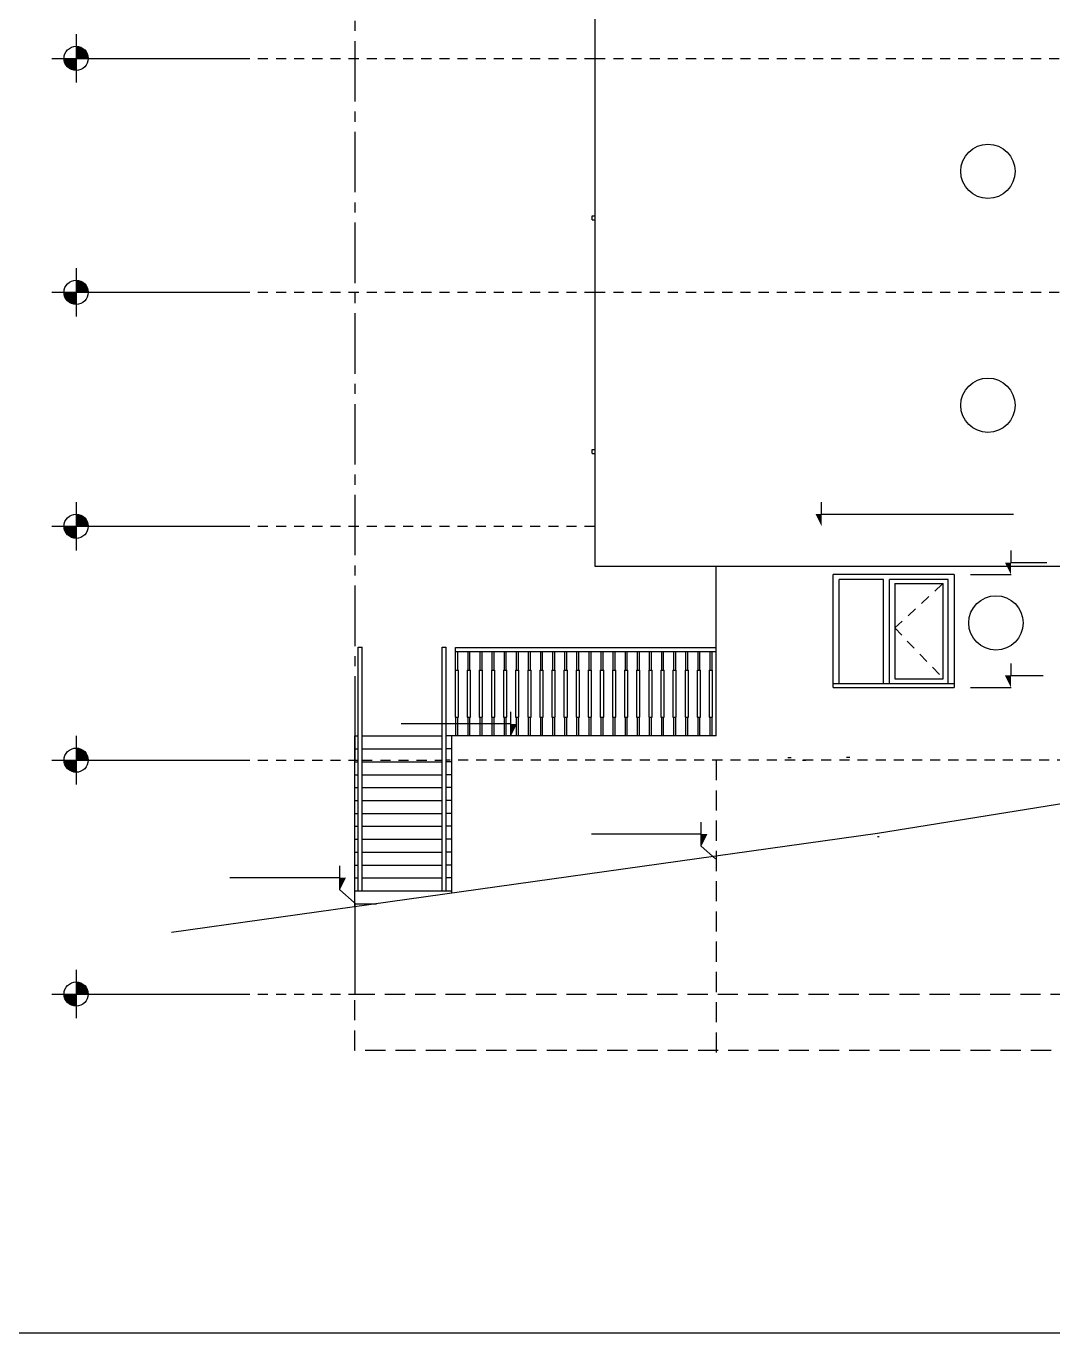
# Model space of a CAD drawing. Header units: metres. Extents: x -220 to 294, y -29 to 18.
# Drawn here: x 130.8 to 143.52, y -12 to 4.2 of the extents above; entities that cross this region are included whole.
import ezdxf

# ---------------------------------------------------------------- set-up
doc = ezdxf.new("R2010")
doc.units = ezdxf.units.M
doc.header["$MEASUREMENT"] = 0
for name, pattern in [('CENTER2', [1.125, 0.75, -0.125, 0.125, -0.125]), ('DASHED2', [0.375, 0.25, -0.125]), ('DASHED4', [0.1875, 0.125, -0.0625])]:
    doc.linetypes.add(name, pattern=pattern)
for name, color, linetype in [('Cember', 7, 'Continuous'), ('Cizgi', 7, 'Continuous'), ('Kesit_Kot', 7, 'Continuous'), ('Rota', 7, 'Continuous'), ('Standart', 7, 'Continuous'), ('Tarama', 7, 'Continuous')]:
    doc.layers.add(name, color=color, linetype=linetype)

msp = doc.modelspace()

# ---------------------------------------------------------------- hatches: boundary and pattern name
at = {"layer": 'Kesit_Kot', "linetype": 'Continuous', "lineweight": -3}
for points in [[(143.003, -2.6), (142.928, -2.45), (143.003, -2.45)], [(143.003, -4), (142.928, -3.85), (143.003, -3.85)], [(136.806, -4.6), (136.881, -4.45), (136.806, -4.45)], [(139.165, -5.967), (139.24, -5.817), (139.165, -5.817)], [(134.685, -6.508), (134.76, -6.358), (134.685, -6.358)]]:
    msp.add_hatch(color=216, dxfattribs=at).paths.add_polyline_path(points)
at = {"layer": 'Standart', "linetype": 'Continuous', "lineweight": -3}
msp.add_hatch(color=216, dxfattribs=at).paths.add_polyline_path([(140.655, -2), (140.58, -1.85), (140.655, -1.85)])
at = {"layer": 'Tarama', "linetype": 'Continuous', "lineweight": -3}
for points in [[(131.567, 3.8), (131.566, 3.817), (131.563, 3.833), (131.559, 3.85), (131.552, 3.865), (131.544, 3.88), (131.534, 3.894), (131.523, 3.906), (131.511, 3.917), (131.497, 3.927), (131.482, 3.935), (131.467, 3.942), (131.45, 3.946), (131.434, 3.949), (131.417, 3.95), (131.417, 3.8)], [(131.267, 3.8), (131.268, 3.783), (131.271, 3.767), (131.275, 3.75), (131.282, 3.735), (131.29, 3.72), (131.3, 3.706), (131.311, 3.694), (131.323, 3.683), (131.337, 3.673), (131.352, 3.665), (131.367, 3.658), (131.384, 3.654), (131.4, 3.651), (131.417, 3.65), (131.417, 3.8)], [(131.567, 0.9), (131.566, 0.917), (131.563, 0.933), (131.559, 0.95), (131.552, 0.965), (131.544, 0.98), (131.534, 0.994), (131.523, 1.006), (131.511, 1.017), (131.497, 1.027), (131.482, 1.035), (131.467, 1.042), (131.45, 1.046), (131.434, 1.049), (131.417, 1.05), (131.417, 0.9)], [(131.267, 0.9), (131.268, 0.883), (131.271, 0.867), (131.275, 0.85), (131.282, 0.835), (131.29, 0.82), (131.3, 0.806), (131.311, 0.794), (131.323, 0.783), (131.337, 0.773), (131.352, 0.765), (131.367, 0.758), (131.384, 0.754), (131.4, 0.751), (131.417, 0.75), (131.417, 0.9)], [(131.567, -2), (131.566, -1.983), (131.563, -1.967), (131.559, -1.95), (131.552, -1.935), (131.544, -1.92), (131.534, -1.906), (131.523, -1.894), (131.511, -1.883), (131.497, -1.873), (131.482, -1.865), (131.467, -1.858), (131.45, -1.854), (131.434, -1.851), (131.417, -1.85), (131.417, -2)], [(131.267, -2), (131.268, -2.017), (131.271, -2.033), (131.275, -2.05), (131.282, -2.065), (131.29, -2.08), (131.3, -2.094), (131.311, -2.106), (131.323, -2.117), (131.337, -2.127), (131.352, -2.135), (131.367, -2.142), (131.384, -2.146), (131.4, -2.149), (131.417, -2.15), (131.417, -2)], [(131.567, -4.9), (131.566, -4.883), (131.563, -4.867), (131.559, -4.85), (131.552, -4.835), (131.544, -4.82), (131.534, -4.806), (131.523, -4.794), (131.511, -4.783), (131.497, -4.773), (131.482, -4.765), (131.467, -4.758), (131.45, -4.754), (131.434, -4.751), (131.417, -4.75), (131.417, -4.9)], [(131.267, -4.9), (131.268, -4.917), (131.271, -4.933), (131.275, -4.95), (131.282, -4.965), (131.29, -4.98), (131.3, -4.994), (131.311, -5.006), (131.323, -5.017), (131.337, -5.027), (131.352, -5.035), (131.367, -5.042), (131.384, -5.046), (131.4, -5.049), (131.417, -5.05), (131.417, -4.9)], [(131.567, -7.8), (131.566, -7.783), (131.563, -7.767), (131.559, -7.75), (131.552, -7.735), (131.544, -7.72), (131.534, -7.706), (131.523, -7.694), (131.511, -7.683), (131.497, -7.673), (131.482, -7.665), (131.467, -7.658), (131.45, -7.654), (131.434, -7.651), (131.417, -7.65), (131.417, -7.8)], [(131.267, -7.8), (131.268, -7.817), (131.271, -7.833), (131.275, -7.85), (131.282, -7.865), (131.29, -7.88), (131.3, -7.894), (131.311, -7.906), (131.323, -7.917), (131.337, -7.927), (131.352, -7.935), (131.367, -7.942), (131.384, -7.946), (131.4, -7.949), (131.417, -7.95), (131.417, -7.8)]]:
    msp.add_hatch(color=216, dxfattribs=at).paths.add_polyline_path(points)

# ---------------------------------------------------------------- linework, layer by layer
at = {"layer": 'Cember', "color": 237, "linetype": 'Continuous', "lineweight": -3}
for centre in [(142.717, 2.4), (142.717, -0.5), (142.816, -3.198)]:
    msp.add_circle(centre, 0.337, dxfattribs=at)
at = {"layer": 'Cizgi', "color": 108, "linetype": 'Continuous', "lineweight": -3}
for points in [[(137.85, -2.5), (137.85, 12.38)], [(148.799, -2.5), (137.85, -2.5)]]:
    msp.add_lwpolyline(points, dxfattribs=at)
at = {"layer": 'Cizgi', "color": 73, "linetype": 'DASHED4', "lineweight": -3}
for points in [[(131.869, 3.8), (137.85, 3.8)], [(137.85, 3.8), (154.999, 3.8)], [(131.869, 0.9), (137.85, 0.9)], [(137.85, 0.9), (154.999, 0.9)], [(131.869, -2), (137.85, -2)], [(131.869, -4.9), (134.869, -4.9)], [(134.869, -4.9), (134.912, -4.9)], [(134.962, -4.9), (135.954, -4.9)], [(157.426, -4.9), (136.004, -4.9)], [(131.869, -7.8), (134.869, -7.8)]]:
    msp.add_lwpolyline(points, dxfattribs=at)
at = {"layer": 'Cizgi', "color": 98, "linetype": 'Continuous', "lineweight": -3}
for points in [[(137.812, 1.8), (137.812, 1.85)], [(137.812, 1.85), (137.85, 1.85)], [(137.812, 1.8), (137.85, 1.8)], [(137.812, -1.1), (137.812, -1.05)], [(137.812, -1.05), (137.85, -1.05)], [(137.812, -1.1), (137.85, -1.1)]]:
    msp.add_lwpolyline(points, dxfattribs=at)
at = {"layer": 'Cizgi', "color": 7, "linetype": 'Continuous', "lineweight": -3}
for points in [[(139.35, -4.6), (139.35, -2.5)], [(134.912, -3.5), (134.962, -3.5)], [(134.912, -6.52), (134.912, -3.5)], [(134.962, -6.52), (134.962, -3.5)], [(135.954, -3.5), (136.004, -3.5)], [(135.954, -6.52), (135.954, -3.5)], [(136.004, -6.52), (136.004, -3.5)], [(136.12, -3.502), (139.35, -3.502)], [(136.12, -3.785), (136.12, -3.502)], [(136.12, -3.552), (139.35, -3.552)], [(136.148, -3.785), (136.148, -3.552)], [(136.27, -3.552), (136.27, -3.785)], [(136.298, -3.785), (136.298, -3.552)], [(136.42, -3.552), (136.42, -3.785)], [(136.448, -3.785), (136.448, -3.552)], [(136.57, -3.552), (136.57, -3.785)], [(136.598, -3.785), (136.598, -3.552)], [(136.72, -3.552), (136.72, -3.785)], [(136.748, -3.785), (136.748, -3.552)], [(136.87, -3.552), (136.87, -3.785)], [(136.898, -3.785), (136.898, -3.552)], [(137.02, -3.552), (137.02, -3.785)], [(137.048, -3.785), (137.048, -3.552)], [(137.17, -3.552), (137.17, -3.785)], [(137.198, -3.785), (137.198, -3.552)], [(137.32, -3.552), (137.32, -3.785)], [(137.348, -3.785), (137.348, -3.552)], [(137.47, -3.552), (137.47, -3.785)], [(137.498, -3.785), (137.498, -3.552)], [(137.62, -3.552), (137.62, -3.785)], [(137.648, -3.785), (137.648, -3.552)], [(137.77, -3.552), (137.77, -3.785)], [(137.798, -3.785), (137.798, -3.552)], [(137.92, -3.552), (137.92, -3.785)], [(137.948, -3.785), (137.948, -3.552)], [(138.07, -3.552), (138.07, -3.785)], [(138.098, -3.785), (138.098, -3.552)], [(138.22, -3.552), (138.22, -3.785)], [(138.248, -3.785), (138.248, -3.552)], [(138.37, -3.552), (138.37, -3.785)], [(138.398, -3.785), (138.398, -3.552)], [(138.52, -3.552), (138.52, -3.785)], [(138.548, -3.785), (138.548, -3.552)], [(138.67, -3.552), (138.67, -3.785)], [(138.698, -3.785), (138.698, -3.552)], [(138.82, -3.552), (138.82, -3.785)], [(138.848, -3.785), (138.848, -3.552)], [(138.97, -3.552), (138.97, -3.785)], [(138.998, -3.785), (138.998, -3.552)], [(139.12, -3.552), (139.12, -3.785)], [(139.148, -3.785), (139.148, -3.552)], [(139.27, -3.552), (139.27, -3.785)], [(139.298, -3.785), (139.298, -3.552)], [(136.113, -3.785), (136.113, -4.367)], [(136.113, -3.785), (136.12, -3.785)], [(136.12, -3.785), (136.148, -3.785)], [(136.148, -3.785), (136.155, -3.785)], [(136.155, -4.367), (136.155, -3.785)], [(136.263, -3.785), (136.263, -4.367)], [(136.263, -3.785), (136.27, -3.785)], [(136.27, -3.785), (136.298, -3.785)], [(136.298, -3.785), (136.305, -3.785)], [(136.305, -4.367), (136.305, -3.785)], [(136.413, -3.785), (136.413, -4.367)], [(136.413, -3.785), (136.42, -3.785)], [(136.42, -3.785), (136.448, -3.785)], [(136.448, -3.785), (136.455, -3.785)], [(136.455, -4.367), (136.455, -3.785)], [(136.563, -3.785), (136.563, -4.367)], [(136.563, -3.785), (136.57, -3.785)], [(136.57, -3.785), (136.598, -3.785)], [(136.598, -3.785), (136.605, -3.785)], [(136.605, -4.367), (136.605, -3.785)], [(136.713, -3.785), (136.713, -4.367)], [(136.713, -3.785), (136.72, -3.785)], [(136.72, -3.785), (136.748, -3.785)], [(136.748, -3.785), (136.755, -3.785)], [(136.755, -4.367), (136.755, -3.785)], [(136.863, -3.785), (136.863, -4.367)], [(136.863, -3.785), (136.87, -3.785)], [(136.87, -3.785), (136.898, -3.785)], [(136.898, -3.785), (136.905, -3.785)], [(136.905, -4.367), (136.905, -3.785)], [(137.013, -3.785), (137.013, -4.367)], [(137.013, -3.785), (137.02, -3.785)], [(137.02, -3.785), (137.048, -3.785)], [(137.048, -3.785), (137.055, -3.785)], [(137.055, -4.367), (137.055, -3.785)], [(137.163, -3.785), (137.163, -4.367)], [(137.163, -3.785), (137.17, -3.785)], [(137.17, -3.785), (137.198, -3.785)], [(137.198, -3.785), (137.205, -3.785)], [(137.205, -4.367), (137.205, -3.785)], [(137.313, -3.785), (137.313, -4.367)], [(137.313, -3.785), (137.32, -3.785)], [(137.32, -3.785), (137.348, -3.785)], [(137.348, -3.785), (137.355, -3.785)], [(137.355, -4.367), (137.355, -3.785)], [(137.463, -3.785), (137.463, -4.367)], [(137.463, -3.785), (137.47, -3.785)], [(137.47, -3.785), (137.498, -3.785)], [(137.498, -3.785), (137.505, -3.785)], [(137.505, -4.367), (137.505, -3.785)], [(137.613, -3.785), (137.613, -4.367)], [(137.613, -3.785), (137.62, -3.785)], [(137.62, -3.785), (137.648, -3.785)], [(137.648, -3.785), (137.655, -3.785)], [(137.655, -4.367), (137.655, -3.785)], [(137.763, -3.785), (137.763, -4.367)], [(137.763, -3.785), (137.77, -3.785)], [(137.77, -3.785), (137.798, -3.785)], [(137.798, -3.785), (137.805, -3.785)], [(137.805, -4.367), (137.805, -3.785)], [(137.913, -3.785), (137.913, -4.367)], [(137.913, -3.785), (137.92, -3.785)], [(137.92, -3.785), (137.948, -3.785)], [(137.948, -3.785), (137.955, -3.785)], [(137.955, -4.367), (137.955, -3.785)], [(138.063, -3.785), (138.063, -4.367)], [(138.063, -3.785), (138.07, -3.785)], [(138.07, -3.785), (138.098, -3.785)], [(138.098, -3.785), (138.105, -3.785)], [(138.105, -4.367), (138.105, -3.785)], [(138.213, -3.785), (138.213, -4.367)], [(138.213, -3.785), (138.22, -3.785)], [(138.22, -3.785), (138.248, -3.785)], [(138.248, -3.785), (138.255, -3.785)], [(138.255, -4.367), (138.255, -3.785)], [(138.363, -3.785), (138.363, -4.367)], [(138.363, -3.785), (138.37, -3.785)], [(138.37, -3.785), (138.398, -3.785)], [(138.398, -3.785), (138.405, -3.785)], [(138.405, -4.367), (138.405, -3.785)], [(138.513, -3.785), (138.513, -4.367)], [(138.513, -3.785), (138.52, -3.785)], [(138.52, -3.785), (138.548, -3.785)], [(138.548, -3.785), (138.555, -3.785)], [(138.555, -4.367), (138.555, -3.785)], [(138.663, -3.785), (138.663, -4.367)], [(138.663, -3.785), (138.67, -3.785)], [(138.67, -3.785), (138.698, -3.785)], [(138.698, -3.785), (138.705, -3.785)], [(138.705, -4.367), (138.705, -3.785)], [(138.813, -3.785), (138.813, -4.367)], [(138.813, -3.785), (138.82, -3.785)], [(138.82, -3.785), (138.848, -3.785)], [(138.848, -3.785), (138.855, -3.785)], [(138.855, -4.367), (138.855, -3.785)], [(138.963, -3.785), (138.963, -4.367)], [(138.963, -3.785), (138.97, -3.785)], [(138.97, -3.785), (138.998, -3.785)], [(138.998, -3.785), (139.005, -3.785)], [(139.005, -4.367), (139.005, -3.785)], [(139.113, -3.785), (139.113, -4.367)], [(139.113, -3.785), (139.12, -3.785)], [(139.12, -3.785), (139.148, -3.785)], [(139.148, -3.785), (139.155, -3.785)], [(139.155, -4.367), (139.155, -3.785)], [(139.263, -3.785), (139.263, -4.367)], [(139.263, -3.785), (139.27, -3.785)], [(139.27, -3.785), (139.298, -3.785)], [(139.298, -3.785), (139.305, -3.785)], [(139.305, -4.367), (139.305, -3.785)], [(136.113, -4.367), (136.12, -4.367)], [(136.12, -4.367), (136.12, -4.6)], [(136.12, -4.367), (136.148, -4.367)], [(136.148, -4.6), (136.148, -4.367)], [(136.148, -4.367), (136.155, -4.367)], [(136.263, -4.367), (136.27, -4.367)], [(136.27, -4.367), (136.27, -4.6)], [(136.27, -4.367), (136.298, -4.367)], [(136.298, -4.6), (136.298, -4.367)], [(136.298, -4.367), (136.305, -4.367)], [(136.413, -4.367), (136.42, -4.367)], [(136.42, -4.367), (136.42, -4.6)], [(136.42, -4.367), (136.448, -4.367)], [(136.448, -4.6), (136.448, -4.367)], [(136.448, -4.367), (136.455, -4.367)], [(136.563, -4.367), (136.57, -4.367)], [(136.57, -4.367), (136.57, -4.6)], [(136.57, -4.367), (136.598, -4.367)], [(136.598, -4.6), (136.598, -4.367)], [(136.598, -4.367), (136.605, -4.367)], [(136.713, -4.367), (136.72, -4.367)], [(136.72, -4.367), (136.72, -4.6)], [(136.72, -4.367), (136.748, -4.367)], [(136.748, -4.6), (136.748, -4.367)], [(136.748, -4.367), (136.755, -4.367)], [(136.863, -4.367), (136.87, -4.367)], [(136.87, -4.367), (136.87, -4.6)], [(136.87, -4.367), (136.898, -4.367)], [(136.898, -4.6), (136.898, -4.367)], [(136.898, -4.367), (136.905, -4.367)], [(137.013, -4.367), (137.02, -4.367)], [(137.02, -4.367), (137.02, -4.6)], [(137.02, -4.367), (137.048, -4.367)], [(137.048, -4.6), (137.048, -4.367)], [(137.048, -4.367), (137.055, -4.367)], [(137.163, -4.367), (137.17, -4.367)], [(137.17, -4.367), (137.17, -4.6)], [(137.17, -4.367), (137.198, -4.367)], [(137.198, -4.6), (137.198, -4.367)], [(137.198, -4.367), (137.205, -4.367)], [(137.313, -4.367), (137.32, -4.367)], [(137.32, -4.367), (137.32, -4.6)], [(137.32, -4.367), (137.348, -4.367)], [(137.348, -4.6), (137.348, -4.367)], [(137.348, -4.367), (137.355, -4.367)], [(137.463, -4.367), (137.47, -4.367)], [(137.47, -4.367), (137.47, -4.6)], [(137.47, -4.367), (137.498, -4.367)], [(137.498, -4.6), (137.498, -4.367)], [(137.498, -4.367), (137.505, -4.367)], [(137.613, -4.367), (137.62, -4.367)], [(137.62, -4.367), (137.62, -4.6)], [(137.62, -4.367), (137.648, -4.367)], [(137.648, -4.6), (137.648, -4.367)], [(137.648, -4.367), (137.655, -4.367)], [(137.763, -4.367), (137.77, -4.367)], [(137.77, -4.367), (137.77, -4.6)], [(137.77, -4.367), (137.798, -4.367)], [(137.798, -4.6), (137.798, -4.367)], [(137.798, -4.367), (137.805, -4.367)], [(137.913, -4.367), (137.92, -4.367)], [(137.92, -4.367), (137.92, -4.6)], [(137.92, -4.367), (137.948, -4.367)], [(137.948, -4.6), (137.948, -4.367)], [(137.948, -4.367), (137.955, -4.367)], [(138.063, -4.367), (138.07, -4.367)], [(138.07, -4.367), (138.07, -4.6)], [(138.07, -4.367), (138.098, -4.367)], [(138.098, -4.6), (138.098, -4.367)], [(138.098, -4.367), (138.105, -4.367)], [(138.213, -4.367), (138.22, -4.367)], [(138.22, -4.367), (138.22, -4.6)], [(138.22, -4.367), (138.248, -4.367)], [(138.248, -4.6), (138.248, -4.367)], [(138.248, -4.367), (138.255, -4.367)], [(138.363, -4.367), (138.37, -4.367)], [(138.37, -4.367), (138.37, -4.6)], [(138.37, -4.367), (138.398, -4.367)], [(138.398, -4.6), (138.398, -4.367)], [(138.398, -4.367), (138.405, -4.367)], [(138.513, -4.367), (138.52, -4.367)], [(138.52, -4.367), (138.52, -4.6)], [(138.52, -4.367), (138.548, -4.367)], [(138.548, -4.6), (138.548, -4.367)], [(138.548, -4.367), (138.555, -4.367)], [(138.663, -4.367), (138.67, -4.367)], [(138.67, -4.367), (138.67, -4.6)], [(138.67, -4.367), (138.698, -4.367)], [(138.698, -4.6), (138.698, -4.367)], [(138.698, -4.367), (138.705, -4.367)], [(138.813, -4.367), (138.82, -4.367)], [(138.82, -4.367), (138.82, -4.6)], [(138.82, -4.367), (138.848, -4.367)], [(138.848, -4.6), (138.848, -4.367)], [(138.848, -4.367), (138.855, -4.367)], [(138.963, -4.367), (138.97, -4.367)], [(138.97, -4.367), (138.97, -4.6)], [(138.97, -4.367), (138.998, -4.367)], [(138.998, -4.6), (138.998, -4.367)], [(138.998, -4.367), (139.005, -4.367)], [(139.113, -4.367), (139.12, -4.367)], [(139.12, -4.367), (139.12, -4.6)], [(139.12, -4.367), (139.148, -4.367)], [(139.148, -4.6), (139.148, -4.367)], [(139.148, -4.367), (139.155, -4.367)], [(139.263, -4.367), (139.27, -4.367)], [(139.27, -4.367), (139.27, -4.6)], [(139.27, -4.367), (139.298, -4.367)], [(139.298, -4.6), (139.298, -4.367)], [(139.298, -4.367), (139.305, -4.367)], [(134.869, -6.718), (134.869, -4.6)], [(134.869, -4.6), (134.912, -4.6)], [(134.962, -4.6), (135.954, -4.6)], [(139.35, -4.6), (136.004, -4.6)], [(136.069, -4.6), (136.069, -6.549)], [(134.869, -4.76), (134.912, -4.76)], [(134.962, -4.76), (135.954, -4.76)], [(136.069, -4.76), (136.004, -4.76)], [(134.869, -4.92), (134.912, -4.92)], [(134.962, -4.92), (135.954, -4.92)], [(136.069, -4.92), (136.004, -4.92)], [(134.869, -5.08), (134.912, -5.08)], [(134.962, -5.08), (135.954, -5.08)], [(136.069, -5.08), (136.004, -5.08)], [(134.869, -5.24), (134.912, -5.24)], [(134.962, -5.24), (135.954, -5.24)], [(136.069, -5.24), (136.004, -5.24)], [(134.869, -5.4), (134.912, -5.4)], [(134.962, -5.4), (135.954, -5.4)], [(136.069, -5.4), (136.004, -5.4)], [(134.869, -5.56), (134.912, -5.56)], [(134.962, -5.56), (135.954, -5.56)], [(136.069, -5.56), (136.004, -5.56)], [(134.869, -5.72), (134.912, -5.72)], [(134.962, -5.72), (135.954, -5.72)], [(136.069, -5.72), (136.004, -5.72)], [(134.869, -5.88), (134.912, -5.88)], [(134.962, -5.88), (135.954, -5.88)], [(136.069, -5.88), (136.004, -5.88)], [(134.869, -6.04), (134.912, -6.04)], [(134.962, -6.04), (135.954, -6.04)], [(136.069, -6.04), (136.004, -6.04)], [(134.869, -6.2), (134.912, -6.2)], [(134.962, -6.2), (135.954, -6.2)], [(136.069, -6.2), (136.004, -6.2)], [(134.869, -6.36), (134.912, -6.36)], [(134.962, -6.36), (135.954, -6.36)], [(136.069, -6.36), (136.004, -6.36)], [(134.869, -6.52), (136.069, -6.52)], [(134.869, -6.68), (135.139, -6.68)]]:
    msp.add_lwpolyline(points, dxfattribs=at)
at = {"layer": 'Cizgi', "color": 118, "linetype": 'Continuous', "lineweight": -3}
for points in [[(140.799, -4), (140.799, -2.6)], [(142.299, -2.6), (140.799, -2.6)], [(141.424, -2.66), (140.874, -2.66)], [(140.874, -3.95), (140.874, -2.66)], [(141.424, -3.95), (141.424, -2.66)], [(142.224, -2.66), (141.499, -2.66)], [(141.499, -3.95), (141.499, -2.66)], [(141.562, -2.71), (141.562, -3.89)], [(141.562, -2.71), (142.162, -2.71)], [(142.162, -3.89), (142.162, -2.71)], [(142.224, -3.95), (142.224, -2.66)], [(142.299, -2.6), (142.299, -4)], [(140.799, -3.95), (142.299, -3.95)], [(140.799, -4), (142.299, -4)], [(141.562, -3.89), (142.162, -3.89)], [(134.869, -4.4), (134.869, -4.9)], [(134.869, -6.67), (134.869, -7.8)]]:
    msp.add_lwpolyline(points, dxfattribs=at)
at = {"layer": 'Cizgi', "color": 28, "linetype": 'DASHED4', "lineweight": -3}
for points in [[(141.562, -3.261), (142.162, -2.71)], [(141.562, -3.261), (142.162, -3.885)]]:
    msp.add_lwpolyline(points, dxfattribs=at)
at = {"layer": 'Cizgi', "color": 18, "linetype": 'Continuous', "lineweight": -3}
for points in [[(150.604, -4.317), (141.35, -5.808)], [(141.35, -5.808), (132.597, -7.037)], [(51.917, -12), (163.317, -12)]]:
    msp.add_lwpolyline(points, dxfattribs=at)
at = {"layer": 'Cizgi', "color": 118, "linetype": 'DASHED2', "lineweight": -3}
msp.add_lwpolyline([(139.35, -4.9), (139.35, -8.6)], dxfattribs=at)
at = {"layer": 'Cizgi', "color": 98, "linetype": 'DASHED4', "lineweight": -3}
for points in [[(140.238, -4.867), (140.245, -4.867)], [(140.245, -4.867), (140.273, -4.867)], [(140.273, -4.867), (140.28, -4.867)], [(140.42, -4.899), (140.427, -4.899)], [(140.427, -4.899), (140.455, -4.899)], [(140.455, -4.899), (140.462, -4.899)], [(140.965, -4.864), (140.972, -4.864)], [(140.972, -4.864), (141, -4.864)], [(141, -4.864), (141.007, -4.864)]]:
    msp.add_lwpolyline(points, dxfattribs=at)
at = {"layer": 'Cizgi', "color": 59, "linetype": 'DASHED4', "lineweight": -3}
msp.add_lwpolyline([(141.37, -5.85), (141.35, -5.85)], dxfattribs=at)
at = {"layer": 'Kesit_Kot', "color": 216, "linetype": 'Continuous', "lineweight": -3}
for points in [[(143.003, -2.45), (143.003, -2.3)], [(143.003, -2.45), (143.445, -2.45)], [(142.503, -2.6), (143.003, -2.6)], [(143.003, -3.85), (143.003, -3.7)], [(143.003, -3.85), (143.401, -3.85)], [(142.503, -4), (143.003, -4)], [(136.806, -4.45), (136.806, -4.3)], [(136.806, -4.45), (135.444, -4.45)], [(136.806, -4.6), (136.806, -4.45)], [(139.165, -5.817), (139.165, -5.667)], [(139.165, -5.817), (137.802, -5.817)], [(139.165, -5.967), (139.165, -5.817)], [(139.165, -5.967), (139.341, -6.122)], [(134.685, -6.358), (134.685, -6.208)], [(134.685, -6.358), (133.322, -6.358)], [(134.685, -6.508), (134.685, -6.358)], [(134.685, -6.508), (134.861, -6.663)]]:
    msp.add_lwpolyline(points, dxfattribs=at)
at = {"layer": 'Rota', "color": 118, "linetype": 'DASHED2', "lineweight": -3}
for points in [[(134.869, -8.5), (134.869, -7.8)], [(134.869, -7.8), (153.499, -7.8)], [(153.999, -8.5), (134.869, -8.5)]]:
    msp.add_lwpolyline(points, dxfattribs=at)
at = {"layer": 'Standart', "color": 251, "linetype": 'CENTER2', "lineweight": -3}
msp.add_lwpolyline([(134.869, 16.39), (134.869, -4.5)], dxfattribs=at)
at = {"layer": 'Standart', "color": 216, "linetype": 'Continuous', "lineweight": -3}
for points in [[(131.417, 4.1), (131.417, 3.5)], [(131.117, 3.8), (131.717, 3.8)], [(131.717, 3.8), (133.469, 3.8)], [(131.417, 1.2), (131.417, 0.6)], [(131.117, 0.9), (131.717, 0.9)], [(131.717, 0.9), (133.469, 0.9)], [(131.417, -1.7), (131.417, -2.3)], [(140.655, -1.85), (140.655, -1.7)], [(140.655, -1.85), (143.033, -1.85)], [(131.117, -2), (131.717, -2)], [(131.717, -2), (133.469, -2)], [(131.417, -4.6), (131.417, -5.2)], [(131.117, -4.9), (131.717, -4.9)], [(131.717, -4.9), (133.469, -4.9)], [(131.417, -7.5), (131.417, -8.1)], [(131.117, -7.8), (131.717, -7.8)], [(131.717, -7.8), (133.469, -7.8)]]:
    msp.add_lwpolyline(points, dxfattribs=at)
for centre in [(131.417, 3.8), (131.417, 0.9), (131.417, -2), (131.417, -4.9), (131.417, -7.8)]:
    msp.add_circle(centre, 0.15, dxfattribs=at)

doc.saveas('drawing.dxf')
